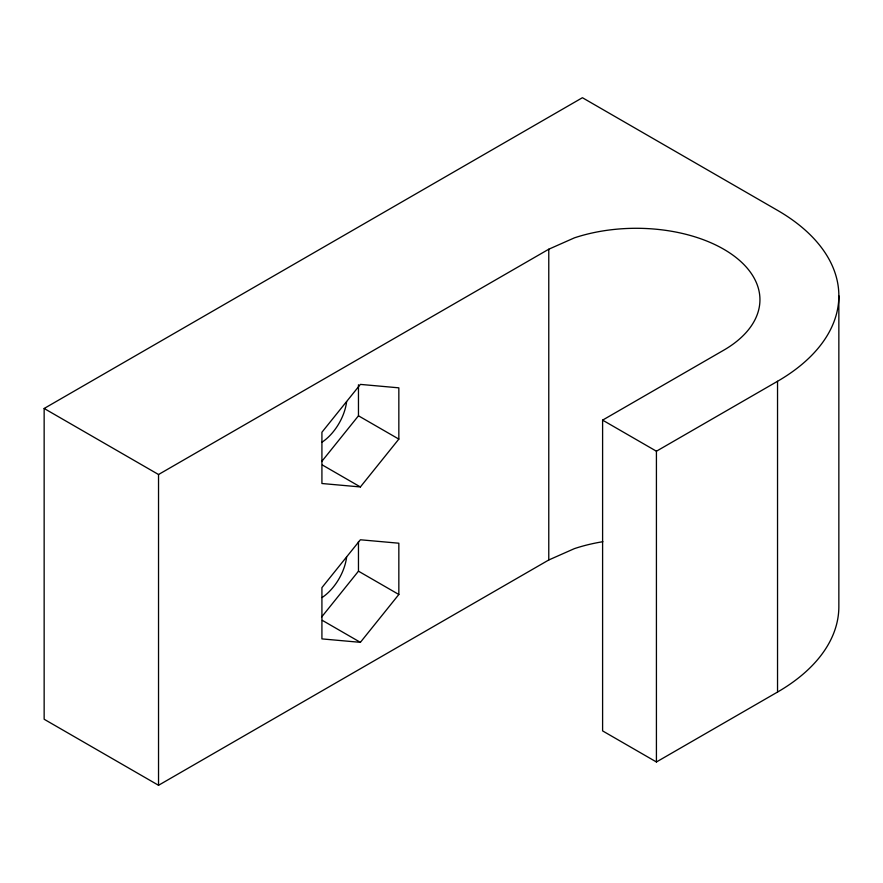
<?xml version="1.0" encoding="UTF-8"?>
<svg xmlns="http://www.w3.org/2000/svg" width="883" height="883" viewBox="0 0 883 883"><rect width="100%" height="100%" fill="white"/><g stroke="black" fill="none" stroke-linecap="round" stroke-linejoin="round"><path stroke-width="1.32" d="M321.721 461.511L358.465 415.805L358.465 384.767M360.385 486.952L398.84 439.105L398.84 387.836L360.385 384.392L321.92 432.24L321.92 483.509L360.385 486.952L322.383 465.01M321.721 616.897L358.465 571.18L358.465 541.5M360.385 642.338L398.84 594.491L398.84 543.211L360.385 539.778L321.92 587.625L321.92 638.895L360.385 642.338L322.383 620.396M44.15 408.476L582.416 97.715L777.537 210.364A209.337 120.861 0 0 1 777.537 381.29L777.537 692.051L656.422 761.974L602.603 730.903L602.603 420.131L723.707 350.209A123.697 71.413 0 0 0 734.38 256.236A123.697 71.413 0 0 0 574.391 237.858L548.773 249.216L158.532 474.513L44.15 408.476L44.15 719.248L158.532 785.285L548.773 559.977L574.391 548.63A123.697 71.413 0 0 1 602.879 541.709M602.603 420.131L656.422 451.213L777.537 381.29M358.465 415.805L398.84 439.105M358.465 571.18L398.84 594.491M838.85 295.827L838.85 606.599A209.337 120.861 0 0 1 777.537 692.051M656.422 451.213L656.422 761.974M548.773 249.216L548.773 559.977M158.532 474.513L158.532 785.285M346.622 401.633A38.057 21.976 -60 0 1 322.019 442.195M346.622 557.018A38.057 21.976 -60 0 1 322.019 597.581"/></g></svg>
